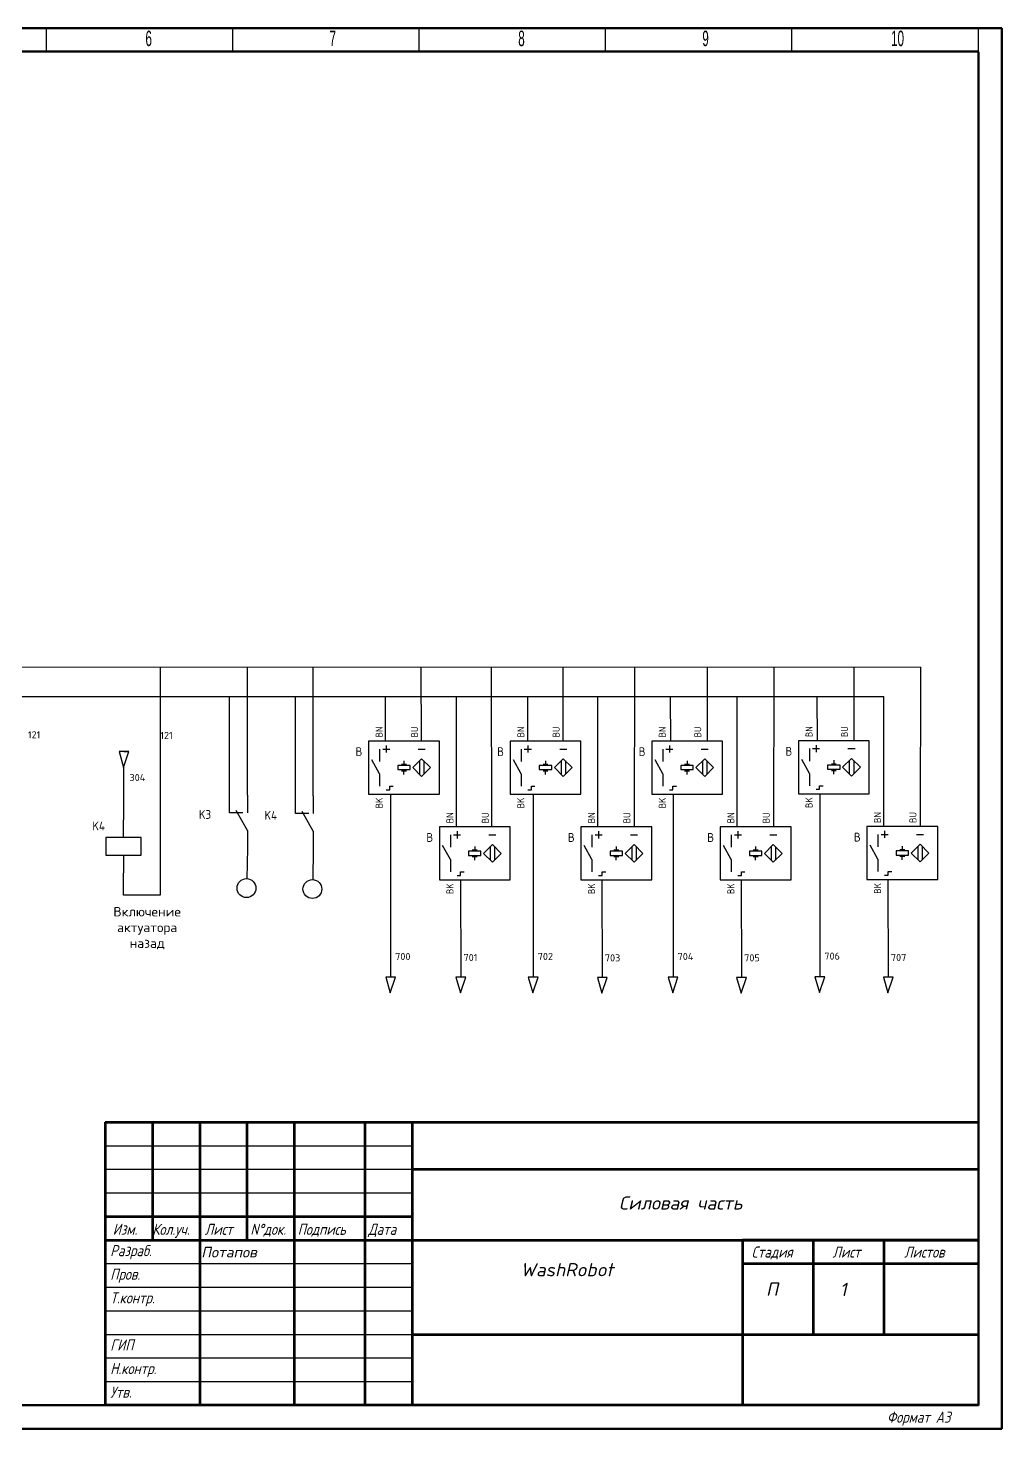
# Model space of a CAD drawing. Header units: millimetres. Extents: x 0 to 1371, y 0 to 812.
# Drawn here: x 697 to 903.4, y 0 to 297 of the extents above; entities that cross this region are included whole.
import ezdxf
from ezdxf.enums import TextEntityAlignment as Align

# ---------------------------------------------------------------- set-up
doc = ezdxf.new("R2010")
doc.units = ezdxf.units.MM
doc.linetypes.add('Caddy_Solid', pattern=[0])
for name, color, linetype in [('SYMS', 7, 'Continuous'), ('TAGS', 7, 'Continuous'), ('TERMS', 7, 'Continuous'), ('TITLE', 7, 'Continuous'), ('ПРОВОДА', 7, 'Continuous')]:
    doc.layers.add(name, color=color, linetype=linetype)
doc.layers.add('TOLSTAYA', color=7, linetype='Continuous', lineweight=30)
doc.layers.add('Штамп', color=7, linetype='Continuous', lineweight=20)
doc.styles.add('Caddy_Vectorfont1p', font='arial.ttf', dxfattribs={"width": 0.9})
doc.styles.add('RUS', font='simplex.shx', dxfattribs={"width": 0.8, "oblique": 15})
doc.styles.add('SIMPLEX', font='simplex')
doc.styles.add('WD', font='txt.shx')
doc.styles.add('WD_IEC', font='ISOCP2.shx', dxfattribs={"width": 0.9, "height": 4})

# ---------------------------------------------------------------- blocks, each defined once
blk = doc.blocks.new('Shtamp_Z')
at = {"color": 16, "linetype": 'Caddy_Solid', "lineweight": 50, "true_color": 0x800000}
for p, q in [((400, 291.94), (-20, 291.94)), ((400, -5.06), (400, 291.94)), ((-20, -5.06), (400, -5.06))]:
    blk.add_line(p, q, dxfattribs=at)
at = {"linetype": 'Caddy_Solid', "lineweight": 25}
for p, q in [((197.5, 286.94), (197.5, 291.94)), ((237, 286.94), (237, 291.94)), ((276.5, 286.94), (276.5, 291.94)), ((316, 286.94), (316, 291.94)), ((355.5, 286.94), (355.5, 291.94)), ((395, 286.94), (395, 291.94))]:
    blk.add_line(p, q, dxfattribs=at)
at = {"linetype": 'Caddy_Solid', "lineweight": 50}
for p, q in [((0, 286.94), (395, 286.94)), ((395, 286.88), (395, -0.06)), ((395, 0), (-12, 0))]:
    blk.add_line(p, q, dxfattribs=at)
at = {"layer": 'TOLSTAYA', "color": 5, "lineweight": 25, "ltscale": 10}
for p, q in [((210, 55), (275, 55)), ((210, 50), (275, 50)), ((210, 45), (275, 45)), ((210, 30), (275, 30)), ((210, 25), (275, 25)), ((210, 20), (275, 20)), ((210, 15), (275, 15)), ((210, 10), (275, 10)), ((210, 5), (275, 5))]:
    blk.add_line(p, q, dxfattribs=at)
at = {"layer": 'Штамп', "color": 7, "linetype": 'ByBlock', "lineweight": 53, "ltscale": 3}
for p, q in [((210, 60), (395, 60)), ((210, 60), (210, 0)), ((220, 60), (220, 35)), ((230, 60), (230, 0)), ((240, 60), (240, 35)), ((250, 60), (250, 0)), ((265, 60), (265, 0)), ((275, 60), (275, 0)), ((210, 55.12), (210, 0)), ((210, 55.12), (210, 0)), ((275, 50), (395, 50)), ((210, 40), (275, 40)), ((210, 35), (395, 35)), ((395, 35), (345, 35)), ((345, 35), (345, 0)), ((360, 35), (360, 15)), ((375, 35), (375, 15)), ((345, 30), (395, 30)), ((275, 15), (395, 15)), ((395, 0), (210, 0))]:
    blk.add_line(p, q, dxfattribs=at)
at = {"layer": 'Штамп', "color": 7, "linetype": 'ByBlock', "lineweight": 30, "ltscale": 3}
blk.add_line((210, 0), (395, 0), dxfattribs=at)
blk.add_line((210, 0), (395, 0), dxfattribs=at)
at = {"lineweight": 60, "style": 'Caddy_Vectorfont1p', "width": 0.54}
for s, height, p in [('6', 3.27, (218.5, 288.1)), ('7', 3.27, (257.5, 288.1)), ('8', 3.27, (297.5, 288.1)), ('9', 3.27, (336.5, 288.1)), ('10', 3.275, (376.5, 288.1))]:
    blk.add_text(s, height=height, dxfattribs=at).set_placement(p)
at = {"layer": 'TITLE', "color": 1, "style": 'SIMPLEX', "oblique": 13}
for tag, p, height in [('NЛИСТА', (380.93, 279.8), 2.8), ('ШИФР', (293.29, 53.24), 4), ('РАЗРАБОТАЛ', (230.34, 31.31), 2.24), ('ДАТА', (265.8, 31.15), 2.24), ('ПРОВЕРИЛ', (230.07, 26.04), 2.24), ('СТАДИЯ', (348.09, 23.19), 2.8), ('ЛИСТОВ', (377.21, 23.34), 2.8), ('Т.КОНТР', (230.3, 21.01), 2.24), ('ГИП', (230.3, 11.01), 2.24), ('Н.КОНТР', (230.3, 6.01), 2.24), ('УТВЕРДИЛ', (230.3, 0.89), 2.24)]:
    blk.add_attdef(tag, p, '', height=height, dxfattribs=at)
for tag, height, p in [('СХЕМА', 4, (376.74, 53.27)), ('ОБЪЕКТ1', 2.8, (294.36, 44.75)), ('ОБЪЕКТ2', 2.8, (294.36, 38.56)), ('СООРУЖЕНИЕ', 2.8, (307.84, 27.31)), ('ВИД', 2.8, (307.63, 20.02)), ('НАИМЕНОВАНИЕ_ЛИСТА1', 2.8, (303.56, 8.98)), ('ПРЕДПРИЯТИЕ', 2.8, (369.32, 6.7)), ('НАИМЕНОВАНИЕ_ЛИСТА2', 2.8, (304.04, 2.53))]:
    blk.add_attdef(tag, text='', height=height, dxfattribs=at).set_placement(p, align=Align.CENTER)
blk.add_attdef('ЛИСТ', text='', height=2.8, dxfattribs=at).set_placement((371.57, 23.13), align=Align.RIGHT)
at = {"layer": 'TITLE', "color": 1, "style": 'SIMPLEX'}
blk.add_attdef('CAD#', (-17.78, 7.12), '', height=1.25, rotation=90, dxfattribs=at)
at = {"layer": 'Штамп', "color": 7, "linetype": 'ByBlock', "lineweight": 30, "ltscale": 3, "style": 'RUS', "oblique": 15, "width": 0.8}
for s, p in [('Изм.', (211.56, 36.09)), ('Кол.уч.', (219.96, 36.09)), ('Лист', (231.08, 36.09)), ('N%%Dдок.', (240.73, 36.09)), ('Подпись', (250.75, 36.09)), ('Дата', (265.71, 36.09)), ('Разраб.', (211.04, 31.57)), ('Стадия', (346.94, 31.27)), ('Лист', (364.1, 31.27)), ('Листов', (379.28, 31.27)), ('Пров.', (211.04, 26.57)), ('Т.контр.', (211.04, 21.57)), ('ГИП', (211.04, 11.57)), ('Н.контр.', (211.04, 6.57)), ('Утв.', (211.04, 1.57)), ('Формат А3', (375.65, -3.73))]:
    blk.add_text(s, height=2.356, dxfattribs=at).set_placement(p)
blk = doc.blocks.new('VPX11U3')
for p, q in [((-1.88, 5.25), (-1.88, 1.75)), ((-1, 5.25), (1, 5.25)), ((0, 6.25), (0, 4.25)), ((9, 5.25), (11, 5.25)), ((-1.88, -1.75), (-4.06, 2.19)), ((5, 1.95), (5, 0.88)), ((9.38, 1.87), (9.38, -1.88)), ((10.62, 1.87), (10.62, -1.88)), ((-1.88, -1.75), (-1.88, -5.25)), ((5, -1.95), (5, -0.88)), ((0, -6.25), (1, -6.25)), ((1, -6.25), (1, -5.25)), ((1, -5.25), (2, -5.25))]:
    blk.add_line(p, q)
for points in [[(-5, -7.5), (15, -7.5), (15, 7.5), (-5, 7.5)], [(3.25, 0.58), (3.25, -0.57), (6.75, -0.57), (6.75, 0.58)], [(10, 2.5), (12.5, 0), (10, -2.5), (7.5, 0)]]:
    blk.add_lwpolyline(points, close=True)
for points in [[(5.7, 0.88), (4.3, 0.88)], [(4.3, -0.88), (5.7, -0.88)]]:
    blk.add_lwpolyline(points)
at = {"style": 'WD_IEC'}
for tag, p in [('TERM02', (-1, 8.5)), ('TERM03', (9, 8.5))]:
    blk.add_attdef(tag, p, '', height=2, rotation=90, dxfattribs=at)
for tag, p in [('INST', (-6.75, 10.25)), ('LOC', (-6.75, 6.75)), ('TAG1', (-6.75, 3.25)), ('DESC1', (-6.75, -5.2)), ('DESC2', (-6.75, -8.7)), ('DESC3', (-6.75, -12.2))]:
    blk.add_attdef(tag, text='', height=2.5, dxfattribs=at).set_placement(p, align=Align.RIGHT)
at = {"style": 'WD_IEC', "flags": 1}
for tag, p, height in [('MFG', (17.75, 6.5), 1.5), ('X2TERM02', (0, 7.5), 0.32), ('X2TERM03', (10, 7.5), 0.32), ('CAT', (17.75, 4), 1.5), ('ASSYCODE', (16, -4), 1), ('X8TERM01', (0, -7.5), 0.32), ('FAMILY', (16, -5.5), 1), ('CATDESC', (16, -7), 1)]:
    blk.add_attdef(tag, p, '', height=height, dxfattribs=at)
at = {"lineweight": 15, "style": 'WD_IEC'}
for tag, p in [('XREF', (-6.75, -1.35)), ('WDTAGALT', (-7, -15.5))]:
    blk.add_attdef(tag, text='', height=2.5, dxfattribs=at).set_placement(p, align=Align.RIGHT)
at = {"style": 'WD_IEC'}
blk.add_attdef('TERM01', text='', height=2, rotation=90, dxfattribs=at).set_placement((-1, -8.5), align=Align.RIGHT)
blk = doc.blocks.new('VCR1')
for p, q in [((0, 2.5), (0, 7.5)), ((0, -2.5), (0, -7.5))]:
    blk.add_line(p, q)
blk.add_lwpolyline([(-5, 2.5), (-5, -2.5), (5, -2.5), (5, 2.5)], close=True)
at = {"style": 'WD_IEC'}
for tag, p in [('INST', (-5.25, 11.5)), ('LOC', (-5.25, 8)), ('TAG1', (-5.25, 4.5)), ('DESC2', (-5.25, -10.35)), ('DESC1', (-5.25, -6.85)), ('DESC3', (-5.25, -13.85))]:
    blk.add_attdef(tag, text='', height=2.5, dxfattribs=at).set_placement(p, align=Align.RIGHT)
blk.add_attdef('TERM01', text='', height=2, rotation=90, dxfattribs=at).set_placement((-1, 7.5), align=Align.RIGHT)
at = {"style": 'WD_IEC', "flags": 1}
for tag, p, height in [('X2TERM01', (0, 7.5), 0.32), ('X4LINK', (-5, 0), 0.32), ('X1LINK', (5, 0), 0.32), ('ASSYCODE', (1, -4), 1), ('X8TERM02', (0, -7.5), 0.32), ('FAMILY', (1, -5.5), 1), ('CATDESC', (1, -7), 1)]:
    blk.add_attdef(tag, p, '', height=height, dxfattribs=at)
at = {"style": 'WD_IEC', "flags": 9}
for tag, p in [('MFG', (-6, 1)), ('CAT', (-6, -1.5))]:
    blk.add_attdef(tag, text='', height=1.5, dxfattribs=at).set_placement(p, align=Align.RIGHT)
at = {"style": 'WD_IEC'}
blk.add_attdef('TERM02', (-1, -7.5), '', height=2, rotation=90, dxfattribs=at)
at = {"lineweight": 9, "style": 'WD_IEC'}
for tag, p in [('NO', (-5.5, -16.5)), ('NC', (-5.5, -20))]:
    blk.add_attdef(tag, text='', height=2.5, dxfattribs=at).set_placement(p, align=Align.TOP_RIGHT)
for tag, p in [('XREFNO', (-4, -16.5)), ('XREFNC', (-4, -20))]:
    blk.add_attdef(tag, text='', height=2.5, dxfattribs=at).set_placement(p, align=Align.TOP_LEFT)
blk = doc.blocks.new('VCR23R')
for p, q in [((-5, 2.5), (-5, 7.5)), ((0, 7.5), (0, 2.5)), ((-1.25, 2.5), (-5, 2.5)), ((0, -2.5), (-3.125, 3.125)), ((0, -2.5), (0, -7.5))]:
    blk.add_line(p, q)
at = {"style": 'WD_IEC'}
for tag, p in [('INST', (-10.25, 6.75)), ('LOC', (-10.25, 3.75)), ('TAG2', (-10.25, 0.75)), ('XREF', (-10.25, -3.75)), ('DESC2', (-10.25, -9.75)), ('DESC1', (-10.25, -6.75)), ('DESC3', (-10.25, -12.75))]:
    blk.add_attdef(tag, text='', height=2.5, dxfattribs=at).set_placement(p, align=Align.RIGHT)
for tag, p in [('TERM03', (-6, 7.5)), ('TERM02', (-1, 7.5))]:
    blk.add_attdef(tag, text='', height=2, rotation=90, dxfattribs=at).set_placement(p, align=Align.RIGHT)
at = {"style": 'WD_IEC', "flags": 1}
for tag, p, height in [('X2TERM03', (-5, 7.5), 0.32), ('X2TERM02', (0, 7.5), 0.32), ('X4LINK', (-3, 0), 0.32), ('X1LINK', (-0.5, 0), 0.32), ('CONTACT', (4, -3.5), 1), ('X8TERM01', (0, -7.5), 0.32), ('FAMILY', (4, -5), 1)]:
    blk.add_attdef(tag, p, '', height=height, dxfattribs=at)
at = {"style": 'WD_IEC'}
blk.add_attdef('TERM01', (-1, -7.5), '', height=2, rotation=90, dxfattribs=at)

msp = doc.modelspace()

# ---------------------------------------------------------------- linework, layer by layer
at = {"color": 5}
for p, q in [((565.19764, 161.55213), (886.23039, 161.53552)), ((743.49894, 134.40187), (743.50034, 161.5429)), ((757.47766, 134.20309), (757.47907, 161.54218)), ((780.4067, 145.83964), (780.35934, 161.45969)), ((795.30308, 127.65079), (795.22702, 161.45969)), ((810.38844, 145.83964), (810.38844, 161.45969)), ((825.52847, 127.65079), (825.62173, 161.45969)), ((840.90781, 161.45969), (840.90121, 145.83964)), ((855.04759, 127.64987), (855.14085, 161.45877)), ((871.99736, 161.53644), (871.99076, 145.91639)), ((886.13713, 127.72661), (886.23039, 161.53552))]:
    msp.add_line(p, q, dxfattribs=at)
at = {"color": 1}
for p, q in [((556.78119, 155.3117), (878.39541, 155.29508)), ((739.74894, 134.40187), (739.75002, 155.30224)), ((753.72766, 134.20309), (753.72875, 155.30152)), ((772.74428, 145.83964), (772.74428, 155.21925)), ((787.80625, 127.65079), (787.80625, 155.21925)), ((802.91949, 145.83964), (802.91949, 155.21925)), ((817.78674, 127.65079), (817.78674, 155.21925)), ((833.10424, 155.21925), (833.1803, 145.83964)), ((847.30587, 127.64987), (847.30587, 155.21833)), ((864.19378, 155.296), (864.26984, 145.91639)), ((878.39541, 127.72661), (878.39541, 155.29508)), ((743.49894, 123.15187), (743.41285, 116.66274)), ((757.47766, 122.95309), (757.39157, 116.46395)), ((788.65692, 116.40079), (788.73979, 95.8066)), ((818.61755, 116.33228), (818.70042, 95.73809)), ((848.13667, 116.33136), (848.21955, 95.73716)), ((879.22622, 116.4081), (879.30909, 95.81391))]:
    msp.add_line(p, q, dxfattribs=at)
for p, q in [((718.38102, 143.62078), (716.30922, 143.62078)), ((716.30922, 143.62078), (717.26225, 140.25708)), ((717.26225, 140.25708), (718.38102, 143.62078)), ((717.2952, 143.62078), (718.38102, 143.62078)), ((774.89827, 95.8066), (772.82647, 95.8066)), ((772.82647, 95.8066), (773.7795, 92.4429)), ((773.7795, 92.4429), (774.89827, 95.8066)), ((789.77569, 95.8066), (787.70389, 95.8066)), ((787.70389, 95.8066), (788.65692, 92.4429)), ((788.65692, 92.4429), (789.77569, 95.8066)), ((805.10896, 95.8066), (803.03716, 95.8066)), ((803.03716, 95.8066), (803.99019, 92.4429)), ((803.99019, 92.4429), (805.10896, 95.8066)), ((819.73632, 95.73809), (817.66452, 95.73809)), ((817.66452, 95.73809), (818.61755, 92.37439)), ((818.61755, 92.37439), (819.73632, 95.73809)), ((834.75077, 95.8066), (832.67897, 95.8066)), ((832.67897, 95.8066), (833.632, 92.4429)), ((833.632, 92.4429), (834.75077, 95.8066)), ((849.25545, 95.73716), (847.18365, 95.73716)), ((847.18365, 95.73716), (848.13667, 92.37347)), ((848.13667, 92.37347), (849.25545, 95.73716)), ((865.84032, 95.88335), (863.76851, 95.88335)), ((863.76851, 95.88335), (864.72154, 92.51965)), ((864.72154, 92.51965), (865.84032, 95.88335)), ((880.34499, 95.81391), (878.27319, 95.81391)), ((878.27319, 95.81391), (879.22622, 92.45021)), ((879.22622, 92.45021), (880.34499, 95.81391))]:
    msp.add_line(p, q)
at = {"layer": 'ПРОВОДА', "color": 5}
for p, q in [((725.05327, 161.54101), (725.05327, 113.14476)), ((717.26225, 113.14476), (717.26225, 117.90726)), ((725.05327, 113.14476), (717.26225, 113.14476))]:
    msp.add_line(p, q, dxfattribs=at)
at = {"layer": 'ПРОВОДА', "color": 1}
for p, q in [((717.26225, 140.25708), (717.26225, 129.15726)), ((773.86237, 134.58964), (773.86237, 95.8066)), ((804.07306, 134.58964), (804.07306, 95.8066)), ((833.71487, 134.58964), (833.71487, 95.8066)), ((864.80442, 134.66639), (864.80442, 95.88335))]:
    msp.add_line(p, q, dxfattribs=at)
at = {"layer": 'ПРОВОДА'}
for centre in [(743.30752, 114.66551), (757.28624, 114.46673)]:
    msp.add_circle(centre, 2, dxfattribs=at)

# ---------------------------------------------------------------- block references
ref = msp.add_blockref('Shtamp_Z', (503.40429, 5.06118))
ref.add_attrib('СООРУЖЕНИЕ', 'WashRobot', dxfattribs={"layer": 'TITLE', "color": 1, "height": 2.8, "style": 'SIMPLEX', "oblique": 13}).set_placement((811.24918, 32.3671), align=Align.CENTER)
ref.add_attrib('РАЗРАБОТАЛ', 'Потапов', (733.74027, 36.3663), dxfattribs={"layer": 'TITLE', "color": 1, "height": 2.24, "style": 'SIMPLEX', "oblique": 13})
ref.add_attrib('ОБЪЕКТ2', 'Силовая часть', dxfattribs={"layer": 'TITLE', "color": 1, "height": 2.8, "style": 'SIMPLEX', "oblique": 13}).set_placement((835.33556, 46.51101), align=Align.CENTER)
ref.add_attrib('ЛИСТ', '1', dxfattribs={"layer": 'TITLE', "color": 1, "height": 2.8, "style": 'SIMPLEX', "oblique": 13}).set_placement((870.52603, 28.1917), align=Align.RIGHT)
ref.add_attrib('СТАДИЯ', 'П', (853.40314, 28.25207), dxfattribs={"layer": 'TITLE', "color": 1, "height": 2.8, "style": 'SIMPLEX', "oblique": 13})
at = {"layer": 'SYMS'}
ref = msp.add_blockref('VPX11U3', (772.93268, 140.21464), dxfattribs=dict(at, xscale=0.75, yscale=0.75, zscale=0.75))
ref.add_attrib('TERM03', 'BU', (779.68268, 146.58964), dxfattribs={"layer": 'TERMS', "height": 1.5, "rotation": 90, "style": 'WD_IEC'})
ref.add_attrib('TERM02', 'BN', (772.18268, 146.58964), dxfattribs={"layer": 'TERMS', "height": 1.5, "rotation": 90, "style": 'WD_IEC'})
ref.add_attrib('TERM01', 'BK', dxfattribs={"layer": 'TERMS', "height": 1.5, "rotation": 90, "style": 'WD_IEC'}).set_placement((772.18268, 133.83964), align=Align.RIGHT)
ref.add_attrib('TAG1', 'B', dxfattribs={"layer": 'TAGS', "height": 1.875, "style": 'WD_IEC'}).set_placement((767.87018, 142.65214), align=Align.RIGHT)
ref = msp.add_blockref('VPX11U3', (802.93268, 140.21464), dxfattribs=dict(at, xscale=0.75, yscale=0.75, zscale=0.75))
ref.add_attrib('TERM03', 'BU', (809.68268, 146.58964), dxfattribs={"layer": 'TERMS', "height": 1.5, "rotation": 90, "style": 'WD_IEC'})
ref.add_attrib('TERM02', 'BN', (802.18268, 146.58964), dxfattribs={"layer": 'TERMS', "height": 1.5, "rotation": 90, "style": 'WD_IEC'})
ref.add_attrib('TERM01', 'BK', dxfattribs={"layer": 'TERMS', "height": 1.5, "rotation": 90, "style": 'WD_IEC'}).set_placement((802.18268, 133.83964), align=Align.RIGHT)
ref.add_attrib('TAG1', 'B', dxfattribs={"layer": 'TAGS', "height": 1.875, "style": 'WD_IEC'}).set_placement((797.87018, 142.65214), align=Align.RIGHT)
ref = msp.add_blockref('VPX11U3', (832.93268, 140.21464), dxfattribs=dict(at, xscale=0.75, yscale=0.75, zscale=0.75))
ref.add_attrib('TERM03', 'BU', (839.68268, 146.58964), dxfattribs={"layer": 'TERMS', "height": 1.5, "rotation": 90, "style": 'WD_IEC'})
ref.add_attrib('TERM02', 'BN', (832.18268, 146.58964), dxfattribs={"layer": 'TERMS', "height": 1.5, "rotation": 90, "style": 'WD_IEC'})
ref.add_attrib('TERM01', 'BK', dxfattribs={"layer": 'TERMS', "height": 1.5, "rotation": 90, "style": 'WD_IEC'}).set_placement((832.18268, 133.83964), align=Align.RIGHT)
ref.add_attrib('TAG1', 'B', dxfattribs={"layer": 'TAGS', "height": 1.875, "style": 'WD_IEC'}).set_placement((827.87018, 142.65214), align=Align.RIGHT)
ref = msp.add_blockref('VPX11U3', (864.02223, 140.29139), dxfattribs=dict(at, xscale=0.75, yscale=0.75, zscale=0.75))
ref.add_attrib('TERM03', 'BU', (870.77223, 146.66639), dxfattribs={"layer": 'TERMS', "height": 1.5, "rotation": 90, "style": 'WD_IEC'})
ref.add_attrib('TERM02', 'BN', (863.27223, 146.66639), dxfattribs={"layer": 'TERMS', "height": 1.5, "rotation": 90, "style": 'WD_IEC'})
ref.add_attrib('TERM01', 'BK', dxfattribs={"layer": 'TERMS', "height": 1.5, "rotation": 90, "style": 'WD_IEC'}).set_placement((863.27223, 133.91639), align=Align.RIGHT)
ref.add_attrib('TAG1', 'B', dxfattribs={"layer": 'TAGS', "height": 1.875, "style": 'WD_IEC'}).set_placement((858.95973, 142.72889), align=Align.RIGHT)
at = {"layer": 'SYMS', "color": 1}
ref = msp.add_blockref('VCR23R', (743.49894, 128.77687), dxfattribs=dict(at, xscale=0.75, yscale=0.75, zscale=0.75))
ref.add_attrib('TAG2', 'K3', dxfattribs={"layer": 'TAGS', "height": 1.875, "style": 'WD_IEC'}).set_placement((735.81144, 129.33937), align=Align.RIGHT)
ref = msp.add_blockref('VCR23R', (757.47766, 128.57809), dxfattribs=dict(at, xscale=0.75, yscale=0.75, zscale=0.75))
ref.add_attrib('TAG2', 'K4', dxfattribs={"layer": 'TAGS', "height": 1.875, "style": 'WD_IEC'}).set_placement((749.79016, 129.14059), align=Align.RIGHT)
at = {"layer": 'SYMS'}
ref = msp.add_blockref('VCR1', (717.26225, 123.53226), dxfattribs=dict(at, xscale=0.75, yscale=0.75, zscale=0.75))
ref.add_attrib('TAG1', 'K4', dxfattribs={"layer": 'TAGS', "height": 1.875, "style": 'WD_IEC'}).set_placement((713.32475, 126.90726), align=Align.RIGHT)
ref = msp.add_blockref('VPX11U3', (787.93268, 122.02579), dxfattribs=dict(at, xscale=0.75, yscale=0.75, zscale=0.75))
ref.add_attrib('TERM03', 'BU', (794.68268, 128.40079), dxfattribs={"layer": 'TERMS', "height": 1.5, "rotation": 90, "style": 'WD_IEC'})
ref.add_attrib('TERM02', 'BN', (787.18268, 128.40079), dxfattribs={"layer": 'TERMS', "height": 1.5, "rotation": 90, "style": 'WD_IEC'})
ref.add_attrib('TERM01', 'BK', dxfattribs={"layer": 'TERMS', "height": 1.5, "rotation": 90, "style": 'WD_IEC'}).set_placement((787.18268, 115.65079), align=Align.RIGHT)
ref.add_attrib('TAG1', 'B', dxfattribs={"layer": 'TAGS', "height": 1.875, "style": 'WD_IEC'}).set_placement((782.87018, 124.46329), align=Align.RIGHT)
ref = msp.add_blockref('VPX11U3', (817.93268, 122.02579), dxfattribs=dict(at, xscale=0.75, yscale=0.75, zscale=0.75))
ref.add_attrib('TERM03', 'BU', (824.68268, 128.40079), dxfattribs={"layer": 'TERMS', "height": 1.5, "rotation": 90, "style": 'WD_IEC'})
ref.add_attrib('TERM02', 'BN', (817.18268, 128.40079), dxfattribs={"layer": 'TERMS', "height": 1.5, "rotation": 90, "style": 'WD_IEC'})
ref.add_attrib('TERM01', 'BK', dxfattribs={"layer": 'TERMS', "height": 1.5, "rotation": 90, "style": 'WD_IEC'}).set_placement((817.18268, 115.65079), align=Align.RIGHT)
ref.add_attrib('TAG1', 'B', dxfattribs={"layer": 'TAGS', "height": 1.875, "style": 'WD_IEC'}).set_placement((812.87018, 124.46329), align=Align.RIGHT)
ref = msp.add_blockref('VPX11U3', (847.45181, 122.02487), dxfattribs=dict(at, xscale=0.75, yscale=0.75, zscale=0.75))
ref.add_attrib('TERM03', 'BU', (854.20181, 128.39987), dxfattribs={"layer": 'TERMS', "height": 1.5, "rotation": 90, "style": 'WD_IEC'})
ref.add_attrib('TERM02', 'BN', (846.70181, 128.39987), dxfattribs={"layer": 'TERMS', "height": 1.5, "rotation": 90, "style": 'WD_IEC'})
ref.add_attrib('TERM01', 'BK', dxfattribs={"layer": 'TERMS', "height": 1.5, "rotation": 90, "style": 'WD_IEC'}).set_placement((846.70181, 115.64987), align=Align.RIGHT)
ref.add_attrib('TAG1', 'B', dxfattribs={"layer": 'TAGS', "height": 1.875, "style": 'WD_IEC'}).set_placement((842.38931, 124.46237), align=Align.RIGHT)
ref = msp.add_blockref('VPX11U3', (878.54135, 122.10161), dxfattribs=dict(at, xscale=0.75, yscale=0.75, zscale=0.75))
ref.add_attrib('TERM03', 'BU', (885.29135, 128.47661), dxfattribs={"layer": 'TERMS', "height": 1.5, "rotation": 90, "style": 'WD_IEC'})
ref.add_attrib('TERM02', 'BN', (877.79135, 128.47661), dxfattribs={"layer": 'TERMS', "height": 1.5, "rotation": 90, "style": 'WD_IEC'})
ref.add_attrib('TERM01', 'BK', dxfattribs={"layer": 'TERMS', "height": 1.5, "rotation": 90, "style": 'WD_IEC'}).set_placement((877.79135, 115.72661), align=Align.RIGHT)
ref.add_attrib('TAG1', 'B', dxfattribs={"layer": 'TAGS', "height": 1.875, "style": 'WD_IEC'}).set_placement((873.47885, 124.53911), align=Align.RIGHT)

# ---------------------------------------------------------------- texts
at = {"color": 5, "char_height": 1.5, "attachment_point": 1, "style": 'WD'}
for insert in [(696.99639, 147.91061), (725.05327, 147.78024)]:
    msp.add_mtext_dynamic_manual_height_columns('121', width=15, gutter_width=20, heights=[0], dxfattribs=dict(at, insert=insert))
at = {"attachment_point": 1, "style": 'WD'}
for s, width, insert, char_height in [('304', 15, (718.52102, 138.85025), 1.5), ('\\pxqc;Включение актуатора назад', 18.441632, (713.04267, 110.6587), 2)]:
    msp.add_mtext_dynamic_manual_height_columns(s, width=width, gutter_width=20, heights=[0], dxfattribs=dict(at, insert=insert, char_height=char_height))
at = {"layer": 'ПРОВОДА', "char_height": 1.5, "attachment_point": 1, "style": 'WD'}
for s, insert in [('706', (865.76614, 100.99703)), ('700', (774.82409, 100.92028)), ('701', (789.30301, 100.69195)), ('702', (805.03478, 100.92028)), ('703', (819.26364, 100.62344)), ('704', (834.67659, 100.92028)), ('705', (848.78277, 100.62251)), ('707', (879.87231, 100.69926))]:
    msp.add_mtext_dynamic_manual_height_columns(s, width=5.2364999, gutter_width=20, heights=[0], dxfattribs=dict(at, insert=insert))

doc.saveas('drawing.dxf')
